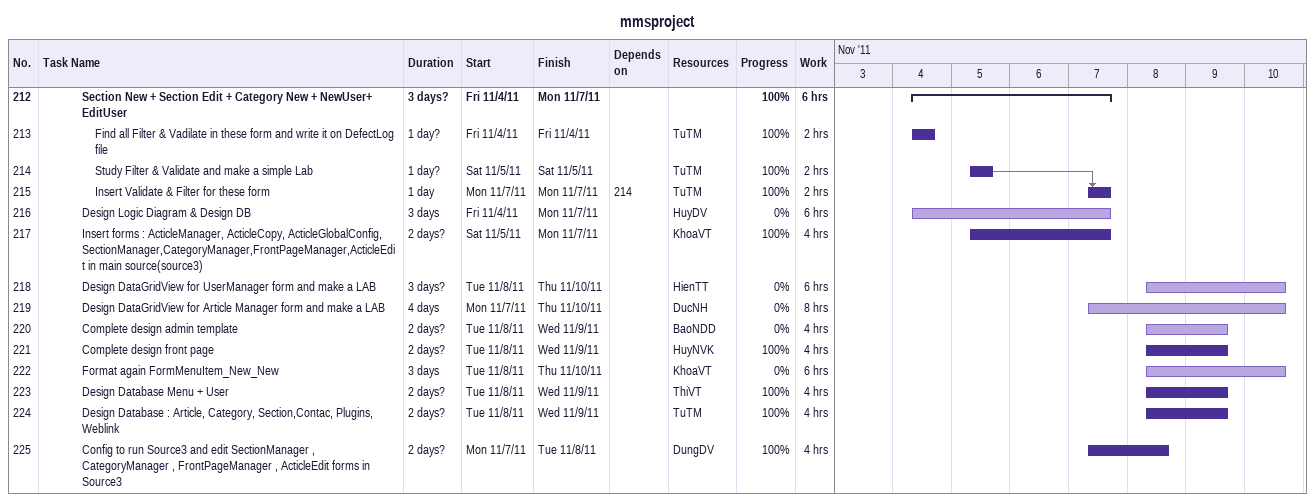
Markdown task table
mmsproject

| ID | Level | Task | Duration | Start | Finish | Predecessors | Resources | % complete | Work (h) |
|---|---|---|---|---|---|---|---|---|---|
| 212 | 4 | **Section New + Section Edit + Category New + NewUser+ EditUser** | 3d? | 2011-11-04 | 2011-11-07 |  |  | 100 | 6 |
| 213 | 5 | Find all Filter & Vadilate in these form and write it on DefectLog file | 1d? | 2011-11-04 | 2011-11-04 |  | TuTM | 100 | 2 |
| 214 | 5 | Study Filter & Validate and make a simple Lab | 1d? | 2011-11-05 | 2011-11-05 |  | TuTM | 100 | 2 |
| 215 | 5 | Insert Validate & Filter for these form | 1d | 2011-11-07 | 2011-11-07 | 214 | TuTM | 100 | 2 |
| 216 | 4 | Design Logic Diagram & Design DB | 3d | 2011-11-04 | 2011-11-07 |  | HuyDV | 0 | 6 |
| 217 | 4 | Insert forms : ActicleManager, ActicleCopy, ActicleGlobalConfig, SectionManager,CategoryManager,FrontPageManager,ActicleEdit in main source(source3) | 2d? | 2011-11-05 | 2011-11-07 |  | KhoaVT | 100 | 4 |
| 218 | 4 | Design DataGridView for UserManager form and make a LAB | 3d? | 2011-11-08 | 2011-11-10 |  | HienTT | 0 | 6 |
| 219 | 4 | Design DataGridView for Article Manager form and make a LAB | 4d | 2011-11-07 | 2011-11-10 |  | DucNH | 0 | 8 |
| 220 | 4 | Complete design admin template | 2d? | 2011-11-08 | 2011-11-09 |  | BaoNDD | 0 | 4 |
| 221 | 4 | Complete design front page | 2d? | 2011-11-08 | 2011-11-09 |  | HuyNVK | 100 | 4 |
| 222 | 4 | Format again FormMenuItem_New_New | 3d | 2011-11-08 | 2011-11-10 |  | KhoaVT | 0 | 6 |
| 223 | 4 | Design Database Menu + User | 2d? | 2011-11-08 | 2011-11-09 |  | ThiVT | 100 | 4 |
| 224 | 4 | Design Database : Article, Category, Section,Contac, Plugins, Weblink | 2d? | 2011-11-08 | 2011-11-09 |  | TuTM | 100 | 4 |
| 225 | 4 | Config to run Source3 and edit SectionManager , CategoryManager , FrontPageManager , ActicleEdit forms in Source3 | 2d? | 2011-11-07 | 2011-11-08 |  | DungDV | 100 | 4 |
